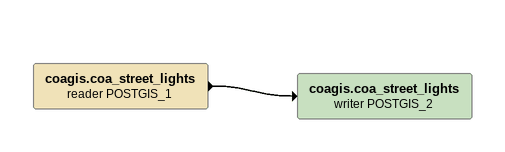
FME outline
coagis.coa_street_lights (reader POSTGIS_1)
    -> coagis.coa_street_lights (writer POSTGIS_2)
coagis.coa_street_lights (writer POSTGIS_2)
